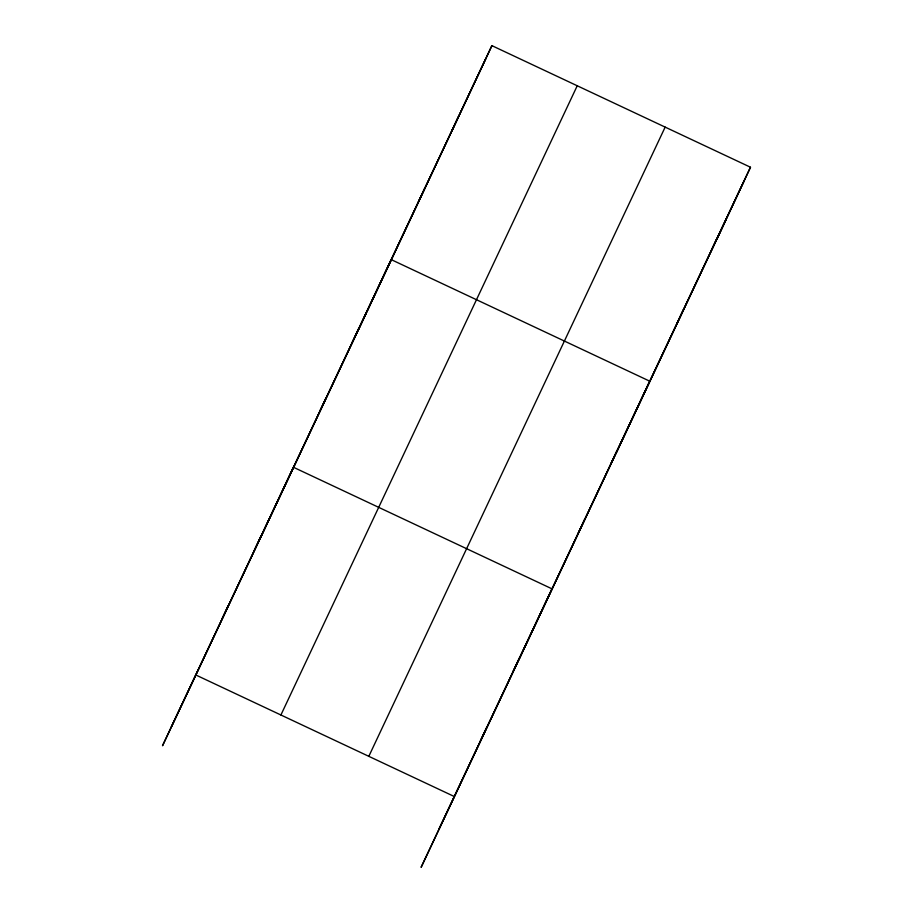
<?xml version="1.0" encoding="UTF-8"?>
<svg xmlns="http://www.w3.org/2000/svg" width="913" height="913" viewBox="0 0 913 913"><rect width="100%" height="100%" fill="white"/><g stroke="black" fill="none" stroke-linecap="round" stroke-linejoin="round"><path stroke-width="1.37" d="M717.424 238.133L750.486 167.239L491.902 45.65L162.514 745.761L227.714 607.339M221.905 619.105L228.17 605.661M254.499 549.888L260.764 536.445M260.308 538.122L293.358 467.228L551.943 588.817L518.881 659.711M319.687 411.455L325.964 398.011M352.281 342.249L358.558 328.794M358.09 330.472L366.341 312.782M366.935 311.516L391.152 259.589L649.725 381.178L616.674 452.061M418.462 201.716L424.739 188.272M452.049 130.411L458.315 116.967M491.902 45.65L391.677 259.166M750.486 167.239L421.098 867.35L726.269 219.177M480.478 740.694L486.755 727.239M513.072 671.477L519.349 658.033M578.271 533.044L584.537 519.6M610.865 463.838L617.131 450.383M677.047 323.305L683.312 309.861M710.634 251.999L716.899 238.544M171.359 726.805L485.636 59.094M228.318 606.049L391.084 260.433M280.907 714.993L577.233 85.776M368.818 756.329L665.155 127.112M439.039 828.856L744.209 180.683M195.576 674.867L454.149 796.456"/></g></svg>
